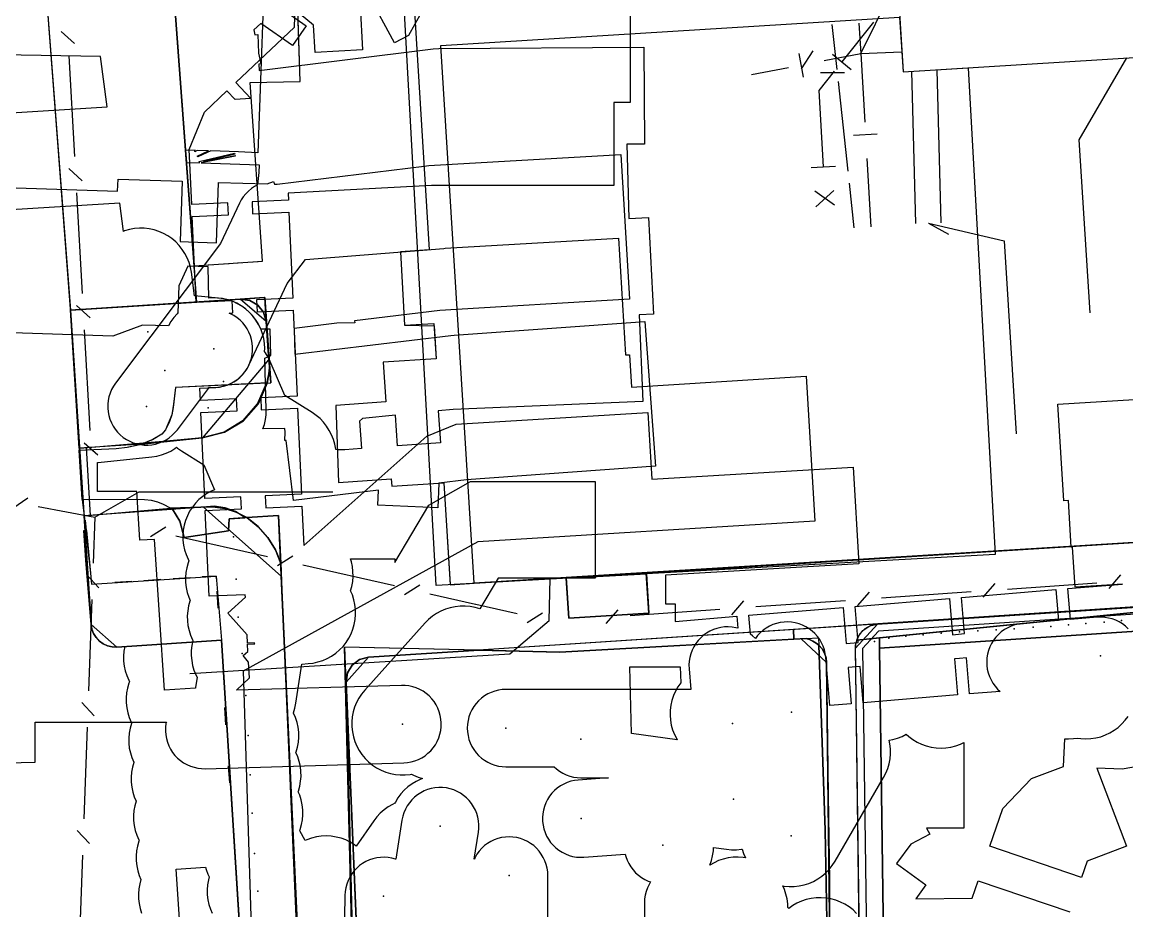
# Model space of a CAD drawing. Header units: metres. Extents: x -3903 to -3714, y 4981 to 6033.
# Drawn here: x -3807.08 to -3761.41, y 5380.34 to 5417.08 of the extents above; entities that cross this region are included whole.
import ezdxf

# ---------------------------------------------------------------- set-up
doc = ezdxf.new("R2010")
doc.units = ezdxf.units.M
for name, color, linetype in [('BENCH', 7, 'Continuous'), ('BOUNDARY', 7, 'Continuous'), ('BUILDING', 7, 'Continuous'), ('BUSH', 7, 'Continuous'), ('CURB', 7, 'Continuous'), ('ELECTR_CABLE', 7, 'Continuous'), ('ELECTR_CABLE_COMM', 7, 'Continuous'), ('GAS', 7, 'Continuous'), ('GRASS', 7, 'Continuous'), ('GROUND', 7, 'Continuous'), ('HEAT', 7, 'Continuous'), ('ROAD', 7, 'Continuous'), ('SEWER', 7, 'Continuous'), ('SIDEWALK_PATH', 7, 'Continuous'), ('TREE', 7, 'Continuous'), ('WATER_PIPELINE', 7, 'Continuous')]:
    doc.layers.add(name, color=color, linetype=linetype)

msp = doc.modelspace()

# ---------------------------------------------------------------- linework, layer by layer
at = {"layer": 'BENCH'}
msp.add_point((-3801.177, 5402.685), dxfattribs=at)
at = {"layer": 'BOUNDARY'}
msp.add_lwpolyline([(-3792.627, 5446.194), (-3790.244, 5407.663), (-3791.43, 5407.59), (-3791.273, 5404.55), (-3790.038, 5404.524), (-3789.966, 5403.163), (-3792.152, 5403.028), (-3792.048, 5401.379), (-3794.107, 5401.228), (-3793.995, 5398.045), (-3791.816, 5398.205), (-3791.794, 5397.902), (-3789.648, 5398.034), (-3789.388, 5393.83), (-3788.39, 5393.892), (-3752.754, 5396.093), (-3750.009, 5393.637), (-3749.943, 5392.639), (-3770.385, 5391.287), (-3771.635, 5391.205), (-3771.414, 5375.172)], dxfattribs=at)
at = {"layer": 'BUILDING'}
for points in [[(-3771.468, 5478.336), (-3770.362, 5458.366), (-3773.352, 5458.201), (-3772.819, 5449.91), (-3772.8, 5448.635), (-3772.665, 5447.428), (-3770.661, 5415.025), (-3767.971, 5415.191), (-3766.857, 5395.073), (-3789.958, 5393.793), (-3794.568, 5477.057)], [(-3788.397, 5393.886), (-3789.773, 5416.115), (-3770.801, 5417.289), (-3770.661, 5415.025), (-3753.986, 5416.055), (-3753.874, 5416.056), (-3752.639, 5396.1)]]:
    msp.add_lwpolyline(points, close=True, dxfattribs=at)
at = {"layer": 'BUSH'}
for p in [(-3801.875, 5404.271), (-3798.751, 5402.229), (-3799.382, 5401.141), (-3798.334, 5395.81), (-3798.227, 5394.052), (-3798.15, 5392.478), (-3765.287, 5392.065), (-3764.552, 5392.102), (-3763.818, 5392.163), (-3763.099, 5392.218), (-3762.351, 5392.273), (-3761.625, 5392.342), (-3771.255, 5391.613), (-3770.55, 5391.695), (-3769.831, 5391.75), (-3769.092, 5391.818), (-3768.326, 5391.873), (-3767.566, 5391.914), (-3766.807, 5391.962), (-3766.067, 5391.996), (-3771.836, 5391.476), (-3797.988, 5390.976), (-3797.835, 5389.251), (-3797.737, 5387.591), (-3797.645, 5385.973), (-3797.569, 5384.385), (-3797.478, 5382.715), (-3797.33, 5381.159)]:
    msp.add_point(p, dxfattribs=at)
at = {"layer": 'CURB'}
for points in [[(-3774.688, 5581.974), (-3784.219, 5579.53), (-3784.653, 5579.467), (-3811.885, 5576.47), (-3817.176, 5570.073), (-3806.445, 5422.976), (-3805.011, 5404.14), (-3804.222, 5392.188), (-3803.158, 5391.251), (-3798.829, 5391.536), (-3797.553, 5371.214)], [(-3800.684, 5416.588), (-3800.631, 5415.881)], [(-3800.594, 5415.382), (-3800.542, 5414.675)], [(-3800.505, 5414.176), (-3800.452, 5413.469)], [(-3800.415, 5412.971), (-3800.362, 5412.263)], [(-3800.325, 5411.765), (-3800.273, 5411.057)], [(-3800.236, 5410.559), (-3800.183, 5409.852)], [(-3800.146, 5409.353), (-3800.093, 5408.646)], [(-3800.056, 5408.147), (-3800.004, 5407.44)], [(-3798.703, 5407.09), (-3797.996, 5407.138)], [(-3797.497, 5407.172), (-3797.143, 5407.197)], [(-3799.91, 5407.007), (-3799.202, 5407.056)], [(-3804.693, 5399.469), (-3799.608, 5399.902), (-3796.872, 5403.12), (-3796.993, 5404.703), (-3798.064, 5405.624), (-3805.073, 5405.175)], [(-3799.174, 5405.554), (-3799.86, 5405.507), (-3799.932, 5405.503)], [(-3797.041, 5405.7), (-3797.419, 5405.674)], [(-3804.428, 5399.492), (-3804.259, 5396.693)], [(-3797.811, 5375.208), (-3796.508, 5375.247), (-3795.539, 5376.293), (-3796.364, 5394.183), (-3799.58, 5397.037), (-3804.518, 5396.674)], [(-3804.386, 5395.795), (-3804.451, 5396.499)], [(-3802.544, 5393.959), (-3803.249, 5393.914)], [(-3801.339, 5394.037), (-3802.045, 5393.991)], [(-3800.135, 5394.115), (-3800.84, 5394.069)], [(-3799.045, 5394.062), (-3799.053, 5394.185), (-3799.636, 5394.147)], [(-3798.967, 5392.858), (-3799.013, 5393.563)], [(-3750.009, 5393.637), (-3770.45, 5392.285), (-3771.701, 5392.203), (-3772.635, 5391.192), (-3772.414, 5375.158), (-3772.414, 5374.868), (-3772.661, 5358.634), (-3771.94, 5357.658), (-3759.842, 5354.147)], [(-3749.989, 5393.337), (-3770.43, 5391.986), (-3771.681, 5391.904), (-3772.335, 5391.196), (-3772.114, 5375.162), (-3772.114, 5374.864), (-3772.361, 5358.629), (-3771.856, 5357.946), (-3759.75, 5354.432)], [(-3773.646, 5375.439), (-3773.82, 5390.604), (-3774.875, 5391.591), (-3784.845, 5391.044), (-3788.189, 5391.123), (-3792.752, 5390.834), (-3793.688, 5389.793), (-3792.603, 5364.34), (-3791.789, 5363.4), (-3791.38, 5363.323)], [(-3798.652, 5388.041), (-3798.698, 5388.746)], [(-3798.495, 5385.632), (-3798.541, 5386.338)]]:
    msp.add_lwpolyline(points, dxfattribs=at)
at = {"layer": 'ELECTR_CABLE'}
for points in [[(-3790.056, 5418.415), (-3791.11, 5416.529), (-3791.685, 5416.222), (-3792.74, 5418.197)], [(-3793.108, 5417.748), (-3793, 5415.934), (-3794.966, 5415.817), (-3795.034, 5416.952), (-3795.589, 5417.408)], [(-3795.981, 5417.384), (-3795.332, 5416.929), (-3795.907, 5416.11), (-3797.203, 5417.02), (-3797.494, 5416.755), (-3797.455, 5416.557), (-3797.331, 5416.561), (-3797.304, 5415.797), (-3797.216, 5415.352), (-3797.288, 5415.337), (-3797.279, 5415.082), (-3790.09, 5415.968), (-3789.858, 5415.983), (-3781.37, 5416.038), (-3781.344, 5412.038), (-3782.077, 5412.034), (-3781.998, 5408.963), (-3781.181, 5409.004), (-3780.979, 5405.009), (-3781.568, 5404.98), (-3781.418, 5401.397), (-3789.262, 5401.069), (-3789.881, 5401.007), (-3789.785, 5399.692), (-3791.554, 5399.563), (-3791.646, 5400.833), (-3793.013, 5400.698), (-3793.132, 5400.586), (-3793.05, 5399.454), (-3793.733, 5399.405), (-3794.026, 5399.405), (-3794.113, 5399.411), (-3794.115, 5399.43), (-3794.152, 5399.633), (-3794.208, 5399.831), (-3794.284, 5400.023), (-3794.378, 5400.206), (-3794.489, 5400.38), (-3794.617, 5400.541), (-3794.761, 5400.689), (-3794.918, 5400.823), (-3795.087, 5400.94), (-3796.222, 5401.647), (-3796.818, 5403.05), (-3796.908, 5403.236), (-3797.015, 5403.411), (-3797.055, 5403.464), (-3797.05, 5403.592), (-3797.061, 5403.798), (-3797.092, 5404.001), (-3797.143, 5404.201), (-3797.214, 5404.395), (-3797.303, 5404.581), (-3797.41, 5404.757), (-3797.534, 5404.922), (-3797.673, 5405.074), (-3797.826, 5405.211), (-3797.992, 5405.333), (-3798.17, 5405.438), (-3798.356, 5405.525), (-3798.551, 5405.594), (-3798.751, 5405.643), (-3798.955, 5405.672), (-3799.953, 5405.765), (-3800.081, 5406.737), (-3800.118, 5406.939), (-3800.175, 5407.137), (-3800.251, 5407.329), (-3800.345, 5407.512), (-3800.457, 5407.686), (-3800.585, 5407.847), (-3800.728, 5407.995), (-3800.885, 5408.128), (-3801.055, 5408.246), (-3801.235, 5408.346), (-3801.424, 5408.428), (-3801.62, 5408.491), (-3801.822, 5408.534), (-3802.026, 5408.558), (-3802.232, 5408.561), (-3802.438, 5408.544), (-3802.641, 5408.507), (-3802.839, 5408.451), (-3802.891, 5408.43), (-3803.044, 5409.595), (-3817.884, 5408.682)], [(-3773.605, 5416.978), (-3773.404, 5415.126)], [(-3818.13, 5412.674), (-3803.567, 5413.571), (-3803.842, 5415.658), (-3818.576, 5415.911)], [(-3773.35, 5414.629), (-3772.949, 5410.923)], [(-3772.895, 5410.426), (-3772.694, 5408.574)], [(-3760.803, 5386.336), (-3761.609, 5386.203), (-3762.645, 5386.246), (-3761.425, 5383.019), (-3763.056, 5382.402), (-3763.286, 5381.726), (-3767.073, 5383.013), (-3766.54, 5384.582), (-3765.354, 5385.81), (-3764.022, 5386.313), (-3763.974, 5387.462), (-3763.819, 5387.455), (-3763.613, 5387.465), (-3763.459, 5387.488), (-3763.305, 5387.465), (-3763.099, 5387.455), (-3762.893, 5387.465), (-3762.689, 5387.495), (-3762.489, 5387.545), (-3762.295, 5387.615), (-3762.109, 5387.703), (-3761.932, 5387.809), (-3761.767, 5387.931), (-3761.614, 5388.07), (-3761.475, 5388.223), (-3761.355, 5388.384)], [(-3772.579, 5380.241), (-3772.728, 5380.383), (-3772.891, 5380.51), (-3773.065, 5380.62), (-3773.25, 5380.712), (-3773.442, 5380.786), (-3773.641, 5380.84), (-3773.844, 5380.875), (-3774.049, 5380.89), (-3774.255, 5380.884), (-3774.46, 5380.859), (-3774.661, 5380.813), (-3774.856, 5380.748), (-3775.045, 5380.664), (-3775.224, 5380.562), (-3775.387, 5380.447), (-3775.422, 5380.488), (-3775.423, 5380.488), (-3775.427, 5380.634), (-3775.454, 5380.838), (-3775.5, 5381.039), (-3775.566, 5381.234), (-3775.632, 5381.38), (-3775.57, 5381.369), (-3775.365, 5381.351), (-3775.159, 5381.354), (-3774.954, 5381.377), (-3774.752, 5381.42), (-3774.556, 5381.482), (-3774.367, 5381.564), (-3774.186, 5381.663), (-3774.016, 5381.78), (-3773.859, 5381.913), (-3773.715, 5382.06), (-3773.586, 5382.221), (-3773.474, 5382.394), (-3771.464, 5385.852), (-3771.369, 5386.035), (-3771.293, 5386.227), (-3771.236, 5386.425), (-3771.198, 5386.627), (-3771.181, 5386.833), (-3771.184, 5387.039), (-3771.207, 5387.244), (-3771.239, 5387.395), (-3771.082, 5387.425), (-3770.884, 5387.482), (-3770.693, 5387.558), (-3770.526, 5387.644), (-3770.424, 5387.551), (-3770.258, 5387.429), (-3770.082, 5387.323), (-3769.895, 5387.235), (-3769.701, 5387.165), (-3769.501, 5387.115), (-3769.298, 5387.085), (-3769.092, 5387.075), (-3768.886, 5387.085), (-3768.682, 5387.115), (-3768.482, 5387.165), (-3768.288, 5387.235), (-3768.144, 5387.303), (-3768.144, 5383.764), (-3769.69, 5383.764), (-3769.559, 5383.512), (-3770.346, 5383.104), (-3770.929, 5382.298), (-3769.715, 5381.418), (-3770.131, 5380.843), (-3767.8, 5380.873), (-3767.556, 5381.592), (-3763.768, 5380.306)], [(-3800.091, 5372.76), (-3800.706, 5382.073), (-3799.499, 5382.153), (-3799.473, 5382.06), (-3799.399, 5381.867), (-3799.342, 5381.752), (-3799.377, 5381.626), (-3799.413, 5381.423), (-3799.429, 5381.218), (-3799.425, 5381.012), (-3799.4, 5380.807), (-3799.356, 5380.606), (-3799.292, 5380.41), (-3799.221, 5380.25)]]:
    msp.add_lwpolyline(points, dxfattribs=at)
for points in [[(-3801.605, 5395.696), (-3802.216, 5395.66), (-3802.335, 5397.678), (-3803.959, 5397.678), (-3803.959, 5398.871), (-3803.94, 5398.872), (-3801.718, 5399.106), (-3801.514, 5399.138), (-3801.314, 5399.189), (-3801.121, 5399.26), (-3800.935, 5399.35), (-3800.759, 5399.457), (-3800.695, 5399.505), (-3800.661, 5399.476), (-3800.492, 5399.358), (-3799.568, 5398.783), (-3799.129, 5397.751), (-3799.264, 5397.693), (-3799.444, 5397.593), (-3799.613, 5397.475), (-3799.77, 5397.342), (-3799.913, 5397.194), (-3800.041, 5397.032), (-3800.153, 5396.859), (-3800.247, 5396.676), (-3800.323, 5396.484), (-3800.379, 5396.286), (-3800.416, 5396.083), (-3800.433, 5395.877), (-3800.429, 5395.671), (-3800.406, 5395.467), (-3800.362, 5395.265), (-3800.299, 5395.069), (-3800.217, 5394.88), (-3800.181, 5394.815), (-3800.216, 5394.726), (-3800.272, 5394.528), (-3800.309, 5394.325), (-3800.326, 5394.119), (-3800.322, 5393.913), (-3800.299, 5393.709), (-3800.255, 5393.507), (-3800.192, 5393.311), (-3800.131, 5393.171), (-3800.139, 5393.152), (-3800.195, 5392.954), (-3800.232, 5392.751), (-3800.249, 5392.545), (-3800.245, 5392.339), (-3800.222, 5392.135), (-3800.178, 5391.933), (-3800.115, 5391.737), (-3800.033, 5391.548), (-3800.016, 5391.518), (-3800.019, 5391.509), (-3800.062, 5391.307), (-3800.084, 5391.102), (-3800.086, 5390.896), (-3800.068, 5390.691), (-3800.03, 5390.489), (-3799.973, 5390.291), (-3799.896, 5390.099), (-3799.844, 5389.999), (-3799.91, 5389.573), (-3799.912, 5389.552), (-3801.194, 5389.467)], [(-3791.668, 5394.901), (-3791.668, 5394.747), (-3790.261, 5397.117), (-3788.541, 5398.096), (-3783.392, 5398.096), (-3783.392, 5394.096), (-3787.403, 5394.096), (-3788.159, 5392.822), (-3788.356, 5392.881), (-3788.558, 5392.92), (-3788.763, 5392.939), (-3788.969, 5392.938), (-3789.174, 5392.917), (-3789.376, 5392.876), (-3789.573, 5392.815), (-3789.763, 5392.736), (-3789.945, 5392.638), (-3790.115, 5392.522), (-3790.274, 5392.391), (-3790.419, 5392.245), (-3792.913, 5389.467), (-3793.043, 5389.307), (-3793.157, 5389.135), (-3793.253, 5388.953), (-3793.331, 5388.762), (-3793.39, 5388.565), (-3793.429, 5388.362), (-3793.449, 5388.157), (-3793.448, 5387.951), (-3793.427, 5387.746), (-3793.385, 5387.544), (-3793.325, 5387.347), (-3793.245, 5387.157), (-3793.147, 5386.976), (-3793.032, 5386.805), (-3792.9, 5386.646), (-3792.754, 5386.501), (-3792.594, 5386.371), (-3792.422, 5386.258), (-3792.24, 5386.161), (-3792.049, 5386.083), (-3791.852, 5386.024), (-3791.649, 5385.985), (-3791.444, 5385.966), (-3791.238, 5385.967), (-3791.033, 5385.988), (-3790.978, 5385.999), (-3790.892, 5385.951), (-3790.704, 5385.867), (-3790.53, 5385.81), (-3790.597, 5385.786), (-3790.784, 5385.698), (-3790.96, 5385.592), (-3791.126, 5385.469), (-3791.279, 5385.331), (-3791.417, 5385.178), (-3791.54, 5385.012), (-3791.646, 5384.836), (-3791.666, 5384.793), (-3791.77, 5384.745), (-3791.949, 5384.642), (-3792.116, 5384.522), (-3792.271, 5384.386), (-3792.412, 5384.236), (-3792.537, 5384.072), (-3793.263, 5383.022), (-3793.339, 5383.079), (-3793.515, 5383.186), (-3793.7, 5383.275), (-3793.894, 5383.346), (-3794.094, 5383.397), (-3794.297, 5383.429), (-3794.503, 5383.44), (-3794.709, 5383.431), (-3794.913, 5383.402), (-3795.113, 5383.353), (-3795.308, 5383.285), (-3795.372, 5383.255), (-3795.6, 5383.66), (-3795.58, 5383.711), (-3795.523, 5383.909), (-3795.487, 5384.112), (-3795.47, 5384.317), (-3795.473, 5384.523), (-3795.497, 5384.728), (-3795.541, 5384.929), (-3795.604, 5385.125), (-3795.667, 5385.272), (-3795.657, 5385.299), (-3795.6, 5385.497), (-3795.564, 5385.7), (-3795.547, 5385.905), (-3795.55, 5386.111), (-3795.574, 5386.316), (-3795.618, 5386.517), (-3795.681, 5386.713), (-3795.758, 5386.891), (-3795.748, 5386.917), (-3795.691, 5387.115), (-3795.655, 5387.318), (-3795.638, 5387.523), (-3795.641, 5387.729), (-3795.665, 5387.934), (-3795.709, 5388.135), (-3795.772, 5388.331), (-3795.854, 5388.52), (-3795.861, 5388.534), (-3795.801, 5388.726), (-3795.76, 5388.928), (-3795.508, 5390.548), (-3795.253, 5390.564), (-3795.048, 5390.588), (-3794.847, 5390.632), (-3794.651, 5390.695), (-3794.462, 5390.777), (-3794.282, 5390.877), (-3794.112, 5390.995), (-3793.955, 5391.128), (-3793.812, 5391.276), (-3793.684, 5391.438), (-3793.572, 5391.611), (-3793.478, 5391.794), (-3793.403, 5391.986), (-3793.346, 5392.184), (-3793.309, 5392.387), (-3793.293, 5392.592), (-3793.296, 5392.798), (-3793.32, 5393.003), (-3793.363, 5393.204), (-3793.426, 5393.401), (-3793.502, 5393.574), (-3793.45, 5393.756), (-3793.413, 5393.959), (-3793.396, 5394.164), (-3793.4, 5394.371), (-3793.424, 5394.575), (-3793.467, 5394.777), (-3793.507, 5394.901)], [(-3779.87, 5390.438), (-3779.853, 5389.769), (-3779.967, 5389.608), (-3780.068, 5389.428), (-3780.152, 5389.24), (-3780.216, 5389.044), (-3780.261, 5388.843), (-3780.286, 5388.638), (-3780.291, 5388.432), (-3780.276, 5388.227), (-3780.24, 5388.024), (-3780.185, 5387.825), (-3780.111, 5387.633), (-3780.018, 5387.449), (-3779.995, 5387.414), (-3781.882, 5387.676), (-3781.951, 5390.438)], [(-3778.499, 5382.826), (-3778.491, 5382.963), (-3777.955, 5382.889), (-3777.75, 5382.87), (-3777.544, 5382.872), (-3777.339, 5382.894), (-3777.316, 5382.899), (-3777.257, 5382.716), (-3777.18, 5382.536), (-3777.276, 5382.552), (-3777.482, 5382.566), (-3777.688, 5382.56), (-3777.892, 5382.534), (-3778.093, 5382.487), (-3778.288, 5382.421), (-3778.476, 5382.337), (-3778.654, 5382.234), (-3778.584, 5382.423), (-3778.532, 5382.622)]]:
    msp.add_lwpolyline(points, close=True, dxfattribs=at)
at = {"layer": 'ELECTR_CABLE_COMM'}
for points in [[(-3805.47, 5416.688), (-3804.911, 5416.189)], [(-3805.148, 5415.69), (-3804.913, 5411.523)], [(-3805.15, 5411.024), (-3804.591, 5410.524)], [(-3804.828, 5410.025), (-3804.593, 5405.858)], [(-3804.83, 5405.359), (-3804.271, 5404.86)], [(-3804.509, 5404.361), (-3804.273, 5400.194)], [(-3804.51, 5399.695), (-3803.951, 5399.196)], [(-3804.071, 5396.613), (-3802.233, 5397.658), (-3794.233, 5397.658)], [(-3807.455, 5396.993), (-3806.835, 5397.413)], [(-3806.408, 5397.062), (-3804.071, 5396.613)], [(-3804.071, 5396.613), (-3804.14, 5394.72)], [(-3801.766, 5395.815), (-3801.131, 5396.214)], [(-3800.717, 5395.848), (-3796.934, 5394.985)], [(-3796.52, 5394.618), (-3795.886, 5395.017)], [(-3795.472, 5394.651), (-3791.689, 5393.788)], [(-3804.422, 5394.245), (-3803.912, 5393.696)], [(-3785.287, 5392.327), (-3785.245, 5394.076)], [(-3767.343, 5393.311), (-3766.851, 5393.877)], [(-3766.349, 5393.646), (-3762.648, 5393.904)], [(-3762.146, 5393.674), (-3761.654, 5394.239)], [(-3791.275, 5393.422), (-3790.64, 5393.82)], [(-3790.227, 5393.454), (-3788.335, 5393.023)], [(-3772.54, 5392.949), (-3772.048, 5393.515)], [(-3771.546, 5393.284), (-3767.845, 5393.542)], [(-3804.194, 5393.221), (-3804.332, 5389.434)], [(-3788.321, 5393.019), (-3786.615, 5392.63)], [(-3777.737, 5392.587), (-3777.245, 5393.153)], [(-3776.743, 5392.922), (-3773.042, 5393.18)], [(-3786.201, 5392.264), (-3785.566, 5392.663)], [(-3782.934, 5392.225), (-3782.442, 5392.791)], [(-3781.94, 5392.56), (-3778.239, 5392.818)], [(-3785.287, 5392.327), (-3786.917, 5390.958), (-3800.143, 5390.14)], [(-3804.614, 5388.959), (-3804.104, 5388.41)], [(-3804.386, 5387.935), (-3804.523, 5384.149)], [(-3804.806, 5383.674), (-3804.295, 5383.125)], [(-3804.578, 5382.65), (-3804.715, 5378.863)]]:
    msp.add_lwpolyline(points, dxfattribs=at)
at = {"layer": 'GAS'}
for points in [[(-3816.487, 5386.263), (-3806.532, 5386.487), (-3806.532, 5388.148), (-3801.116, 5388.148), (-3801.13, 5388.088), (-3801.148, 5387.932), (-3801.151, 5387.775), (-3801.139, 5387.618), (-3801.111, 5387.463), (-3801.069, 5387.312), (-3801.011, 5387.166), (-3800.94, 5387.026), (-3800.855, 5386.894), (-3800.758, 5386.771), (-3800.649, 5386.658), (-3800.53, 5386.556), (-3800.401, 5386.466), (-3800.264, 5386.389), (-3800.12, 5386.326), (-3799.971, 5386.278), (-3799.818, 5386.244), (-3799.662, 5386.226), (-3799.505, 5386.222), (-3791.304, 5386.464), (-3791.147, 5386.477), (-3790.992, 5386.504), (-3790.841, 5386.547), (-3790.695, 5386.604), (-3790.555, 5386.676), (-3790.423, 5386.76), (-3790.3, 5386.857), (-3790.187, 5386.966), (-3790.085, 5387.086), (-3789.995, 5387.214), (-3789.918, 5387.351), (-3789.855, 5387.495), (-3789.807, 5387.645), (-3789.773, 5387.798), (-3789.755, 5387.954), (-3789.751, 5388.111), (-3789.764, 5388.267), (-3789.791, 5388.422), (-3789.834, 5388.573), (-3789.891, 5388.719), (-3789.963, 5388.859), (-3790.047, 5388.992), (-3790.144, 5389.115), (-3790.253, 5389.228), (-3790.373, 5389.33), (-3790.501, 5389.42), (-3790.638, 5389.496), (-3790.782, 5389.559), (-3790.932, 5389.608), (-3791.085, 5389.642), (-3791.241, 5389.66), (-3791.398, 5389.663), (-3798.221, 5389.462), (-3797.679, 5389.977), (-3797.719, 5390.623), (-3797.946, 5390.904), (-3797.745, 5391.066), (-3797.764, 5391.369), (-3797.452, 5391.388), (-3797.487, 5391.426), (-3797.762, 5391.414), (-3797.777, 5391.754), (-3798.578, 5392.656), (-3797.846, 5393.306), (-3797.851, 5393.412), (-3799.349, 5393.346), (-3799.507, 5396.895), (-3798.008, 5396.961), (-3798.03, 5397.461), (-3799.529, 5397.394), (-3799.686, 5400.944), (-3798.188, 5401.01), (-3798.21, 5401.51), (-3799.708, 5401.443), (-3799.731, 5401.953), (-3799.079, 5401.982), (-3798.922, 5401.997), (-3798.768, 5402.027), (-3798.618, 5402.072), (-3798.472, 5402.131), (-3798.334, 5402.205), (-3798.203, 5402.291), (-3798.081, 5402.39), (-3797.969, 5402.501), (-3797.869, 5402.622), (-3797.781, 5402.752), (-3797.707, 5402.89), (-3797.646, 5403.035), (-3797.6, 5403.185), (-3797.568, 5403.339), (-3797.552, 5403.495), (-3797.551, 5403.652), (-3797.566, 5403.808), (-3797.596, 5403.962), (-3797.641, 5404.113), (-3797.7, 5404.258), (-3797.774, 5404.397), (-3797.86, 5404.528), (-3797.959, 5404.65), (-3798.07, 5404.761), (-3798.191, 5404.862), (-3798.321, 5404.949), (-3798.459, 5405.024), (-3798.525, 5405.052), (-3798.367, 5405.059), (-3798.389, 5405.558), (-3799.888, 5405.492), (-3800.045, 5409.041), (-3798.547, 5409.108), (-3798.569, 5409.607), (-3800.068, 5409.541), (-3800.168, 5411.812), (-3799.542, 5413.356), (-3798.611, 5414.233), (-3798.275, 5413.878), (-3798.276, 5413.897), (-3797.639, 5413.931), (-3798.247, 5414.576), (-3795.815, 5416.867), (-3795.739, 5419.469)], [(-3781.937, 5417.762), (-3781.937, 5413.762), (-3782.611, 5413.762), (-3782.611, 5410.323), (-3790.161, 5410.323), (-3796.084, 5410.008), (-3796.071, 5409.718), (-3797.57, 5409.651), (-3797.548, 5409.152), (-3796.049, 5409.218), (-3795.892, 5405.669), (-3797.39, 5405.603), (-3797.368, 5405.103), (-3795.87, 5405.17), (-3795.712, 5401.62), (-3797.211, 5401.554), (-3797.189, 5401.054), (-3795.69, 5401.121), (-3795.533, 5397.572), (-3797.031, 5397.505), (-3797.009, 5397.006), (-3795.511, 5397.072), (-3795.438, 5395.443), (-3790.343, 5399.967), (-3789.136, 5400.467), (-3781.207, 5400.945), (-3781.041, 5398.19), (-3772.728, 5398.679), (-3772.493, 5394.686), (-3780.484, 5394.216), (-3780.484, 5393.036), (-3780.075, 5393.036), (-3780.075, 5392.311), (-3777.534, 5392.523), (-3777.493, 5392.027), (-3777.575, 5392.049), (-3777.73, 5392.074), (-3777.887, 5392.084), (-3778.044, 5392.079), (-3778.2, 5392.058), (-3778.353, 5392.022), (-3778.501, 5391.972), (-3778.644, 5391.907), (-3778.78, 5391.828), (-3778.907, 5391.736), (-3779.025, 5391.633), (-3779.133, 5391.518), (-3779.228, 5391.393), (-3779.311, 5391.26), (-3779.38, 5391.119), (-3779.435, 5390.972), (-3779.475, 5390.82), (-3779.501, 5390.665), (-3779.511, 5390.508), (-3779.505, 5390.351), (-3779.434, 5389.499), (-3787.076, 5389.499), (-3787.233, 5389.491), (-3787.388, 5389.468), (-3787.54, 5389.43), (-3787.688, 5389.377), (-3787.83, 5389.31), (-3787.965, 5389.229), (-3788.091, 5389.136), (-3788.207, 5389.03), (-3788.313, 5388.914), (-3788.406, 5388.788), (-3788.487, 5388.653), (-3788.554, 5388.511), (-3788.607, 5388.363), (-3788.645, 5388.211), (-3788.668, 5388.056), (-3788.676, 5387.899), (-3788.668, 5387.742), (-3788.645, 5387.587), (-3788.607, 5387.434), (-3788.554, 5387.286), (-3788.487, 5387.145), (-3788.406, 5387.01), (-3788.313, 5386.884), (-3788.207, 5386.767), (-3788.091, 5386.662), (-3787.965, 5386.568), (-3787.83, 5386.488), (-3787.688, 5386.421), (-3787.54, 5386.368), (-3787.388, 5386.33), (-3787.233, 5386.306), (-3787.076, 5386.299), (-3785.09, 5386.299), (-3784.992, 5386.21), (-3784.866, 5386.116), (-3784.731, 5386.036), (-3784.589, 5385.969), (-3784.441, 5385.916), (-3784.289, 5385.878), (-3784.134, 5385.854), (-3783.977, 5385.847), (-3782.838, 5385.847), (-3784.087, 5385.754), (-3784.243, 5385.735), (-3784.396, 5385.701), (-3784.545, 5385.651), (-3784.688, 5385.588), (-3784.825, 5385.51), (-3784.953, 5385.42), (-3785.072, 5385.317), (-3785.18, 5385.204), (-3785.277, 5385.08), (-3785.361, 5384.947), (-3785.432, 5384.807), (-3785.488, 5384.66), (-3785.53, 5384.509), (-3785.557, 5384.354), (-3785.568, 5384.198), (-3785.564, 5384.041), (-3785.545, 5383.885), (-3785.511, 5383.732), (-3785.461, 5383.583), (-3785.398, 5383.439), (-3785.32, 5383.303), (-3785.23, 5383.174), (-3785.127, 5383.055), (-3785.014, 5382.947), (-3784.89, 5382.85), (-3784.757, 5382.766), (-3784.617, 5382.696), (-3784.47, 5382.639), (-3784.319, 5382.598), (-3784.164, 5382.571), (-3784.008, 5382.559), (-3783.851, 5382.563), (-3782.142, 5382.689), (-3782.118, 5382.591), (-3782.065, 5382.443), (-3781.998, 5382.302), (-3781.917, 5382.167), (-3781.824, 5382.041), (-3781.718, 5381.924), (-3781.602, 5381.819), (-3781.476, 5381.725), (-3781.341, 5381.645), (-3781.199, 5381.578), (-3781.101, 5381.542), (-3781.162, 5381.44), (-3781.229, 5381.298), (-3781.282, 5381.15), (-3781.32, 5380.998), (-3781.343, 5380.843), (-3781.351, 5380.686), (-3781.351, 5378.686)], [(-3771.881, 5417.07), (-3773.193, 5415.439)], [(-3773.582, 5415.752), (-3772.803, 5415.126)], [(-3773.506, 5415.049), (-3774.144, 5414.255), (-3773.957, 5411.092)], [(-3773.078, 5414.984), (-3774.079, 5414.983)], [(-3774.456, 5411.063), (-3773.458, 5411.122)], [(-3773.488, 5409.519), (-3774.306, 5410.093)], [(-3773.525, 5410.117), (-3774.265, 5409.445)], [(-3761.354, 5391.999), (-3761.469, 5392.106), (-3761.593, 5392.202), (-3761.727, 5392.285), (-3761.868, 5392.354), (-3762.015, 5392.409), (-3762.167, 5392.449), (-3762.321, 5392.475), (-3762.478, 5392.485), (-3762.635, 5392.479), (-3763.743, 5392.387), (-3763.85, 5393.664), (-3761.592, 5393.852), (-3763.549, 5393.731), (-3763.651, 5395.375), (-3763.705, 5395.372), (-3763.825, 5397.306), (-3764.011, 5397.294), (-3764.259, 5401.286), (-3756.366, 5401.775)], [(-3785.345, 5378.686), (-3785.345, 5381.804), (-3785.352, 5381.961), (-3785.376, 5382.116), (-3785.414, 5382.268), (-3785.467, 5382.416), (-3785.534, 5382.558), (-3785.614, 5382.693), (-3785.708, 5382.819), (-3785.813, 5382.935), (-3785.93, 5383.041), (-3786.056, 5383.134), (-3786.191, 5383.215), (-3786.332, 5383.282), (-3786.48, 5383.335), (-3786.633, 5383.373), (-3786.788, 5383.396), (-3786.945, 5383.404), (-3787.102, 5383.396), (-3787.257, 5383.373), (-3787.409, 5383.335), (-3787.557, 5383.282), (-3787.699, 5383.215), (-3787.834, 5383.134), (-3787.96, 5383.041), (-3788.076, 5382.935), (-3788.182, 5382.819), (-3788.275, 5382.693), (-3788.356, 5382.558), (-3788.392, 5382.481), (-3788.214, 5383.592), (-3788.197, 5383.748), (-3788.195, 5383.905), (-3788.208, 5384.062), (-3788.237, 5384.216), (-3788.281, 5384.367), (-3788.339, 5384.513), (-3788.412, 5384.652), (-3788.497, 5384.784), (-3788.596, 5384.906), (-3788.705, 5385.018), (-3788.825, 5385.12), (-3788.955, 5385.208), (-3789.093, 5385.284), (-3789.237, 5385.346), (-3789.387, 5385.393), (-3789.54, 5385.426), (-3789.696, 5385.443), (-3789.853, 5385.445), (-3790.01, 5385.431), (-3790.164, 5385.402), (-3790.315, 5385.359), (-3790.461, 5385.3), (-3790.6, 5385.228), (-3790.732, 5385.142), (-3790.854, 5385.044), (-3790.966, 5384.934), (-3791.068, 5384.814), (-3791.156, 5384.685), (-3791.232, 5384.547), (-3791.294, 5384.403), (-3791.341, 5384.253), (-3791.374, 5384.099), (-3791.633, 5382.48), (-3791.645, 5382.484), (-3791.797, 5382.525), (-3791.952, 5382.55), (-3792.108, 5382.561), (-3792.265, 5382.555), (-3792.421, 5382.535), (-3792.574, 5382.499), (-3792.723, 5382.449), (-3792.866, 5382.384), (-3793.002, 5382.306), (-3793.129, 5382.214), (-3793.247, 5382.111), (-3793.355, 5381.996), (-3793.45, 5381.872), (-3793.533, 5381.738), (-3793.603, 5381.597), (-3793.658, 5381.45), (-3793.699, 5381.299), (-3793.724, 5381.144), (-3793.735, 5380.987), (-3793.794, 5377.416)]]:
    msp.add_lwpolyline(points, dxfattribs=at)
msp.add_lwpolyline([(-3777.036, 5392.565), (-3773.139, 5392.89), (-3773.014, 5391.395), (-3772.516, 5391.436), (-3772.64, 5392.931), (-3768.743, 5393.256), (-3768.619, 5391.761), (-3768.12, 5391.803), (-3768.245, 5393.298), (-3764.348, 5393.622), (-3764.241, 5392.345), (-3765.736, 5392.22), (-3765.892, 5392.199), (-3766.045, 5392.163), (-3766.193, 5392.113), (-3766.336, 5392.048), (-3766.472, 5391.969), (-3766.6, 5391.877), (-3766.718, 5391.773), (-3766.825, 5391.659), (-3766.92, 5391.534), (-3767.003, 5391.4), (-3767.072, 5391.26), (-3767.127, 5391.112), (-3767.167, 5390.961), (-3767.193, 5390.806), (-3767.203, 5390.649), (-3767.197, 5390.492), (-3767.177, 5390.337), (-3767.141, 5390.184), (-3767.09, 5390.035), (-3767.025, 5389.892), (-3766.946, 5389.756), (-3766.855, 5389.629), (-3766.751, 5389.511), (-3766.649, 5389.416), (-3767.913, 5389.311), (-3768.037, 5390.806), (-3768.327, 5390.782), (-3768.536, 5390.765), (-3768.411, 5389.27), (-3772.308, 5388.945), (-3772.433, 5390.44), (-3772.931, 5390.398), (-3772.806, 5388.903), (-3773.689, 5388.829), (-3773.855, 5390.822), (-3773.876, 5390.978), (-3773.911, 5391.131), (-3773.962, 5391.279), (-3774.027, 5391.422), (-3774.106, 5391.558), (-3774.197, 5391.686), (-3774.301, 5391.804), (-3774.416, 5391.911), (-3774.541, 5392.006), (-3774.674, 5392.089), (-3774.815, 5392.158), (-3774.962, 5392.213), (-3775.114, 5392.254), (-3775.269, 5392.279), (-3775.425, 5392.289), (-3775.582, 5392.284), (-3775.738, 5392.263), (-3775.891, 5392.227), (-3776.039, 5392.177), (-3776.182, 5392.112), (-3776.318, 5392.033), (-3776.446, 5391.941), (-3776.564, 5391.838), (-3776.671, 5391.723), (-3776.764, 5391.6), (-3776.878, 5391.706), (-3776.97, 5391.777)], close=True, dxfattribs=at)
at = {"layer": 'GRASS'}
for points in [[(-3800.733, 5401.983), (-3800.816, 5401.288), (-3800.89, 5400.841), (-3800.987, 5400.576), (-3801.154, 5400.223), (-3801.304, 5400.048), (-3801.673, 5399.831), (-3802.138, 5399.639), (-3804.713, 5399.467), (-3805.073, 5405.175), (-3798.064, 5405.624), (-3797.67, 5405.575), (-3797.338, 5405.385), (-3797.1, 5405.085), (-3796.993, 5404.703), (-3796.914, 5403.674), (-3796.862, 5403.296), (-3796.851, 5402.916), (-3796.881, 5402.537), (-3796.953, 5402.162)], [(-3800.733, 5401.983), (-3800.832, 5401.146), (-3800.89, 5400.841), (-3801.154, 5400.223), (-3801.304, 5400.048), (-3801.69, 5399.82), (-3802.138, 5399.639), (-3799.629, 5399.9), (-3798.711, 5400.124), (-3797.922, 5400.604), (-3797.311, 5401.298), (-3796.931, 5402.163)], [(-3800.867, 5396.943), (-3800.559, 5396.453), (-3800.381, 5395.781), (-3798.553, 5396.048), (-3798.525, 5396.552), (-3797.858, 5396.596), (-3798.251, 5396.845), (-3798.684, 5397.004), (-3799.14, 5397.068), (-3799.605, 5397.035)], [(-3804.522, 5396.072), (-3804.412, 5396.072), (-3804.251, 5394.303), (-3804.21, 5393.852), (-3799.053, 5394.185), (-3798.829, 5391.536), (-3803.158, 5391.251), (-3803.356, 5391.258), (-3803.547, 5391.302), (-3803.725, 5391.383), (-3803.885, 5391.498), (-3804.02, 5391.643), (-3804.123, 5391.81), (-3804.191, 5391.993), (-3804.222, 5392.188), (-3804.447, 5394.839)], [(-3749.943, 5392.639), (-3750.009, 5393.637), (-3754.647, 5393.33), (-3771.641, 5391.629), (-3771.635, 5391.205), (-3770.385, 5391.287)], [(-3754.647, 5393.33), (-3770.423, 5392.287), (-3771.701, 5392.203), (-3771.988, 5392.14), (-3772.241, 5392.001), (-3772.443, 5391.795), (-3772.581, 5391.535)], [(-3773.802, 5389.012), (-3773.808, 5389.528), (-3773.82, 5390.604), (-3773.843, 5390.806), (-3773.905, 5390.996), (-3774.004, 5391.171), (-3774.137, 5391.323), (-3773.887, 5383.676), (-3773.717, 5374.752), (-3773.705, 5381.605)]]:
    msp.add_lwpolyline(points, close=True, dxfattribs=at)
for points in [[(-3795.578, 5376.309), (-3796.379, 5394.707), (-3796.599, 5395.27), (-3796.914, 5395.781), (-3797.313, 5396.228), (-3797.789, 5396.601), (-3798.525, 5396.552), (-3798.553, 5396.048), (-3800.381, 5395.781), (-3800.559, 5396.453), (-3800.867, 5396.943), (-3804.518, 5396.674), (-3804.251, 5394.303), (-3804.209, 5393.851), (-3799.053, 5394.185), (-3798.829, 5391.536), (-3797.809, 5375.126)], [(-3773.717, 5374.752), (-3773.887, 5383.676), (-3774.137, 5391.323), (-3774.257, 5391.416), (-3774.387, 5391.494), (-3774.525, 5391.556), (-3774.67, 5391.603), (-3784.845, 5391.044), (-3788.189, 5391.123), (-3792.752, 5390.834), (-3793.13, 5390.733), (-3793.432, 5390.505), (-3793.627, 5390.181), (-3793.688, 5389.793), (-3792.602, 5364.317)], [(-3771.414, 5375.172), (-3771.635, 5391.205), (-3771.641, 5391.629), (-3772.581, 5391.53), (-3772.605, 5391.448), (-3772.623, 5391.363), (-3772.633, 5391.278), (-3772.635, 5391.192), (-3772.414, 5375.158)]]:
    msp.add_lwpolyline(points, dxfattribs=at)
at = {"layer": 'GROUND'}
for points in [[(-3797.069, 5405.698), (-3798.064, 5405.624), (-3797.67, 5405.575), (-3797.338, 5405.385), (-3797.1, 5405.085), (-3796.993, 5404.703), (-3797.041, 5405.7), (-3797.041, 5405.7), (-3796.799, 5402.169), (-3796.854, 5402.887), (-3796.888, 5402.535), (-3796.97, 5402.161), (-3797.343, 5401.303), (-3797.943, 5400.611), (-3798.722, 5400.13), (-3799.629, 5399.9), (-3802.002, 5399.675), (-3802.164, 5399.638), (-3804.699, 5399.468), (-3805.073, 5405.174), (-3805.073, 5405.175), (-3799.86, 5405.507)], [(-3784.476, 5392.437), (-3784.581, 5394.091), (-3781.273, 5394.274), (-3781.17, 5392.646)]]:
    msp.add_lwpolyline(points, close=True, dxfattribs=at)
for points in [[(-3797.799, 5375.127), (-3798.829, 5391.536), (-3803.158, 5391.251), (-3803.356, 5391.258), (-3803.547, 5391.302), (-3803.725, 5391.383), (-3803.885, 5391.498), (-3804.02, 5391.643), (-3804.123, 5391.81), (-3804.191, 5391.993), (-3804.222, 5392.188), (-3804.516, 5396.674), (-3800.947, 5396.983), (-3799.689, 5397.029), (-3799.192, 5397.041), (-3798.703, 5396.972), (-3798.232, 5396.825), (-3797.789, 5396.601), (-3797.321, 5396.221), (-3796.926, 5395.772), (-3796.609, 5395.264), (-3796.389, 5394.73), (-3796.337, 5393.598), (-3795.262, 5370.298)], [(-3772.414, 5375.158), (-3772.628, 5391.33), (-3772.525, 5391.663), (-3772.321, 5391.933), (-3772.039, 5392.12), (-3771.725, 5392.197), (-3750.008, 5393.614), (-3749.943, 5392.639), (-3770.385, 5391.287), (-3771.635, 5391.205), (-3771.414, 5375.172)], [(-3792.602, 5364.317), (-3793.688, 5389.793), (-3793.05, 5363.566), (-3793.744, 5391.249), (-3793.699, 5389.793), (-3793.632, 5390.18), (-3793.433, 5390.503), (-3793.13, 5390.732), (-3792.752, 5390.834), (-3788.215, 5391.122), (-3788.189, 5391.123), (-3788.214, 5391.122), (-3784.845, 5391.044), (-3775.177, 5391.575), (-3774.67, 5391.603), (-3774.525, 5391.557), (-3774.387, 5391.494), (-3774.257, 5391.416), (-3774.137, 5391.323), (-3774.004, 5391.171), (-3773.905, 5390.996), (-3773.843, 5390.806), (-3773.82, 5390.604), (-3773.757, 5385.11), (-3773.705, 5381.605), (-3773.723, 5374.979)]]:
    msp.add_lwpolyline(points, dxfattribs=at)
at = {"layer": 'HEAT'}
for points in [[(-3770.127, 5408.755), (-3770.293, 5415.048)], [(-3769.087, 5408.783), (-3769.254, 5415.112)], [(-3769.607, 5408.769), (-3766.486, 5408.038), (-3765.989, 5400.061)], [(-3769.607, 5408.769), (-3768.787, 5408.32)]]:
    msp.add_lwpolyline(points, dxfattribs=at)
at = {"layer": 'ROAD'}
msp.add_lwpolyline([(-3806.356, 5421.851), (-3805.073, 5405.174), (-3804.223, 5392.189), (-3804.223, 5392.188), (-3804.191, 5391.994), (-3804.191, 5391.993), (-3804.123, 5391.811), (-3804.122, 5391.809), (-3804.021, 5391.644), (-3804.019, 5391.643), (-3803.886, 5391.499), (-3803.885, 5391.498), (-3803.726, 5391.384), (-3803.724, 5391.383), (-3803.548, 5391.303), (-3803.546, 5391.302), (-3803.357, 5391.258), (-3803.355, 5391.258), (-3803.159, 5391.251), (-3803.158, 5391.251), (-3802.833, 5391.272), (-3802.868, 5391.081), (-3802.885, 5390.876), (-3802.882, 5390.67), (-3802.86, 5390.465), (-3802.817, 5390.263), (-3802.754, 5390.067), (-3802.673, 5389.878), (-3802.639, 5389.817), (-3802.665, 5389.753), (-3802.722, 5389.555), (-3802.759, 5389.352), (-3802.777, 5389.147), (-3802.774, 5388.941), (-3802.751, 5388.736), (-3802.708, 5388.535), (-3802.646, 5388.338), (-3802.564, 5388.149), (-3802.549, 5388.122), (-3802.561, 5388.093), (-3802.618, 5387.895), (-3802.655, 5387.693), (-3802.673, 5387.487), (-3802.67, 5387.281), (-3802.647, 5387.076), (-3802.604, 5386.875), (-3802.541, 5386.679), (-3802.46, 5386.489), (-3802.456, 5386.483), (-3802.459, 5386.476), (-3802.516, 5386.278), (-3802.554, 5386.075), (-3802.571, 5385.87), (-3802.568, 5385.664), (-3802.545, 5385.459), (-3802.502, 5385.258), (-3802.44, 5385.061), (-3802.362, 5384.88), (-3802.417, 5384.691), (-3802.454, 5384.489), (-3802.472, 5384.283), (-3802.469, 5384.077), (-3802.446, 5383.873), (-3802.403, 5383.671), (-3802.34, 5383.475), (-3802.259, 5383.285), (-3802.242, 5383.254), (-3802.255, 5383.22), (-3802.312, 5383.022), (-3802.35, 5382.82), (-3802.367, 5382.614), (-3802.364, 5382.408), (-3802.341, 5382.203), (-3802.298, 5382.002), (-3802.236, 5381.805), (-3802.164, 5381.638), (-3802.214, 5381.463), (-3802.252, 5381.26), (-3802.269, 5381.055), (-3802.266, 5380.849), (-3802.243, 5380.644), (-3802.2, 5380.443), (-3802.138, 5380.246)], dxfattribs=at)
at = {"layer": 'SEWER'}
for points in [[(-3772.404, 5415.776), (-3771.18, 5418.276), (-3771.761, 5425.809)], [(-3796.988, 5421.116), (-3797.33, 5411.681), (-3798.13, 5411.71), (-3799.281, 5411.752), (-3799.819, 5411.507), (-3799.829, 5411.525), (-3799.836, 5411.544), (-3799.373, 5411.755), (-3799.847, 5411.772), (-3799.932, 5411.713), (-3799.942, 5411.724), (-3799.952, 5411.741), (-3799.904, 5411.774), (-3800.329, 5411.79), (-3800.289, 5411.277), (-3799.742, 5411.257), (-3799.742, 5411.262), (-3799.741, 5411.262), (-3799.743, 5411.272), (-3799.744, 5411.275), (-3799.745, 5411.279), (-3799.752, 5411.313), (-3798.293, 5411.662), (-3798.283, 5411.62), (-3799.583, 5411.309), (-3798.271, 5411.562), (-3798.265, 5411.532), (-3799.678, 5411.26), (-3797.281, 5411.173), (-3797.292, 5410.863), (-3797.329, 5410.492), (-3797.335, 5410.456), (-3797.366, 5410.34), (-3797.472, 5410.283), (-3797.602, 5410.196), (-3797.723, 5410.096), (-3797.834, 5409.984), (-3797.933, 5409.863), (-3798.02, 5409.732), (-3798.094, 5409.593), (-3798.874, 5407.932), (-3803.217, 5402.156), (-3803.305, 5402.026), (-3803.38, 5401.888), (-3803.441, 5401.744), (-3803.487, 5401.594), (-3803.519, 5401.44), (-3803.535, 5401.284), (-3803.536, 5401.127), (-3803.522, 5400.97), (-3803.492, 5400.816), (-3803.448, 5400.666), (-3803.389, 5400.52), (-3803.315, 5400.381), (-3803.229, 5400.25), (-3803.13, 5400.128), (-3803.02, 5400.016), (-3802.899, 5399.916), (-3802.769, 5399.828), (-3802.631, 5399.753), (-3802.487, 5399.692), (-3802.337, 5399.645), (-3802.183, 5399.614), (-3802.027, 5399.597), (-3801.87, 5399.596), (-3801.713, 5399.611), (-3801.559, 5399.64), (-3801.409, 5399.685), (-3801.263, 5399.744), (-3801.124, 5399.817), (-3800.993, 5399.903), (-3800.871, 5400.002), (-3800.759, 5400.113), (-3800.659, 5400.233), (-3799.336, 5401.993), (-3799.224, 5401.982), (-3799.067, 5401.983), (-3798.911, 5401.999), (-3798.757, 5402.03), (-3798.607, 5402.076), (-3798.462, 5402.136), (-3798.323, 5402.211), (-3798.193, 5402.298), (-3798.072, 5402.398), (-3797.961, 5402.51), (-3797.862, 5402.631), (-3797.775, 5402.762), (-3797.702, 5402.901), (-3796.118, 5406.273), (-3795.367, 5407.272), (-3789.646, 5407.727), (-3789.584, 5407.731), (-3782.424, 5408.152), (-3782.14, 5403.32), (-3781.963, 5403.331), (-3781.884, 5401.997), (-3774.672, 5402.443), (-3774.301, 5396.454), (-3788.24, 5395.592), (-3797.933, 5390.246), (-3797.608, 5379.679)], [(-3772.494, 5417.038), (-3772.404, 5415.776)], [(-3774.972, 5415.779), (-3774.787, 5414.806)], [(-3774.853, 5415.153), (-3774.383, 5415.892)], [(-3773.928, 5415.486), (-3772.404, 5415.776)], [(-3772.404, 5415.776), (-3770.712, 5415.85)], [(-3772.404, 5415.776), (-3772.241, 5412.946)], [(-3761.425, 5415.595), (-3763.391, 5412.216), (-3762.945, 5405.057)], [(-3776.924, 5414.914), (-3775.401, 5415.205)], [(-3771.727, 5412.446), (-3772.716, 5412.389)], [(-3772.154, 5411.448), (-3771.991, 5408.618)]]:
    msp.add_lwpolyline(points, dxfattribs=at)
at = {"layer": 'SIDEWALK_PATH'}
for points in [[(-3795.733, 5419.318), (-3795.767, 5420.723), (-3795.78, 5421.797), (-3795.875, 5429.017), (-3796.012, 5432.145), (-3797.09, 5452.29), (-3798.255, 5469.024), (-3795.879, 5420.693), (-3795.922, 5419.782), (-3796.06, 5419.536), (-3796.258, 5419.341), (-3796.502, 5419.209), (-3796.778, 5419.148), (-3800.851, 5418.838), (-3800.492, 5414.005), (-3799.971, 5407.003), (-3797.143, 5407.197), (-3797.648, 5414.577), (-3795.581, 5414.628)], [(-3806.36, 5421.857), (-3805.073, 5405.175), (-3799.86, 5405.507), (-3800.492, 5414.005), (-3800.851, 5418.84), (-3801.234, 5418.9), (-3801.555, 5419.092), (-3801.782, 5419.388), (-3801.885, 5419.761), (-3801.994, 5421.186), (-3802.102, 5421.568), (-3802.34, 5421.869), (-3802.673, 5422.059), (-3803.067, 5422.107)], [(-3798.064, 5405.624), (-3797.041, 5405.7), (-3796.993, 5404.703), (-3797.1, 5405.085), (-3797.338, 5405.385), (-3797.67, 5405.575)], [(-3796.97, 5402.161), (-3796.799, 5402.169), (-3796.914, 5403.674), (-3796.86, 5403.295), (-3796.851, 5402.914), (-3796.888, 5402.535)], [(-3804.713, 5399.467), (-3804.722, 5399.383), (-3803.193, 5399.45), (-3802.73, 5399.506), (-3802.138, 5399.639)], [(-3804.599, 5397.349), (-3804.518, 5396.674), (-3800.947, 5396.983), (-3801.24, 5397.141), (-3801.465, 5397.235), (-3801.732, 5397.311), (-3802.012, 5397.338)], [(-3797.789, 5396.601), (-3796.479, 5396.687), (-3796.379, 5394.707), (-3796.609, 5395.264), (-3796.926, 5395.772), (-3797.321, 5396.221)], [(-3775.177, 5391.575), (-3775.192, 5391.975), (-3788.214, 5391.122), (-3784.845, 5391.044)], [(-3774.67, 5391.603), (-3774.15, 5391.631), (-3774.137, 5391.323), (-3774.257, 5391.416), (-3774.387, 5391.494), (-3774.525, 5391.557)], [(-3793.744, 5391.249), (-3793.699, 5389.793), (-3793.632, 5390.18), (-3793.433, 5390.503), (-3793.13, 5390.732), (-3792.752, 5390.834), (-3788.189, 5391.123)], [(-3791.752, 5363.37), (-3793.05, 5363.566), (-3793.688, 5389.793), (-3792.602, 5364.317), (-3792.527, 5363.977), (-3792.346, 5363.691), (-3792.081, 5363.481)]]:
    msp.add_lwpolyline(points, close=True, dxfattribs=at)
for points in [[(-3792.627, 5446.194), (-3790.244, 5407.663), (-3791.43, 5407.59), (-3791.273, 5404.55), (-3790.056, 5404.626), (-3789.966, 5403.163), (-3792.152, 5403.028), (-3792.048, 5401.379), (-3794.107, 5401.228), (-3793.995, 5398.045), (-3791.816, 5398.205), (-3791.794, 5397.902), (-3789.648, 5398.034), (-3789.388, 5393.825), (-3788.39, 5393.887), (-3784.583, 5394.116), (-3784.476, 5392.437), (-3781.17, 5392.646), (-3781.275, 5394.307), (-3752.754, 5396.093), (-3750, 5393.614), (-3788.215, 5391.122), (-3793.744, 5391.249), (-3793.05, 5363.566)], [(-3794.975, 5364.071), (-3796.337, 5393.598), (-3796.479, 5396.687), (-3797.789, 5396.601), (-3798.232, 5396.825), (-3798.703, 5396.972), (-3799.192, 5397.041), (-3799.689, 5397.029), (-3800.947, 5396.983), (-3801.24, 5397.141), (-3801.465, 5397.235), (-3801.732, 5397.311), (-3802.012, 5397.338), (-3804.599, 5397.349), (-3804.722, 5399.383), (-3803.194, 5399.449), (-3802.73, 5399.506), (-3802.002, 5399.675), (-3799.629, 5399.9), (-3798.722, 5400.13), (-3797.943, 5400.611), (-3797.343, 5401.303), (-3796.97, 5402.161), (-3796.799, 5402.169), (-3797.041, 5405.7), (-3799.86, 5405.507), (-3799.971, 5407.003), (-3797.143, 5407.197), (-3797.648, 5414.577), (-3795.581, 5414.629), (-3795.745, 5419.647)], [(-3772.414, 5375.158), (-3772.628, 5391.33), (-3772.525, 5391.663), (-3772.321, 5391.933), (-3772.039, 5392.12), (-3771.701, 5392.203), (-3774.154, 5392.043), (-3775.192, 5391.975), (-3775.177, 5391.575), (-3774.15, 5391.631), (-3774.137, 5391.323), (-3774.004, 5391.171), (-3773.905, 5390.996), (-3773.843, 5390.806), (-3773.82, 5390.604), (-3773.757, 5385.11), (-3773.705, 5381.605), (-3773.723, 5374.979)]]:
    msp.add_lwpolyline(points, dxfattribs=at)
at = {"layer": 'TREE'}
for p in [(-3799.15, 5403.581), (-3801.938, 5401.195), (-3762.502, 5390.885), (-3775.272, 5388.56), (-3791.351, 5388.063), (-3787.075, 5387.899), (-3777.711, 5388.087), (-3783.977, 5387.447), (-3777.666, 5384.969), (-3789.793, 5383.845), (-3783.969, 5384.159), (-3775.29, 5383.45), (-3780.587, 5383.055), (-3786.945, 5381.804), (-3792.135, 5380.96)]:
    msp.add_point(p, dxfattribs=at)
at = {"layer": 'WATER_PIPELINE'}
msp.add_lwpolyline([(-3810.277, 5410.33), (-3803.13, 5410.093), (-3803.113, 5410.593), (-3800.456, 5410.505), (-3800.538, 5408.006), (-3800.198, 5407.995), (-3800.198, 5407.992), (-3799.039, 5407.954), (-3798.956, 5410.455), (-3796.95, 5410.388), (-3796.689, 5410.497), (-3796.639, 5410.378), (-3796.534, 5410.374), (-3790.455, 5411.129), (-3790.261, 5411.147), (-3782.325, 5411.613), (-3781.973, 5405.624), (-3789.812, 5405.163), (-3793.331, 5404.726), (-3793.329, 5404.653), (-3794.07, 5404.634), (-3795.826, 5404.416), (-3795.8, 5403.358), (-3789.351, 5404.125), (-3789.214, 5404.138), (-3781.335, 5404.71), (-3780.9, 5398.726), (-3788.711, 5398.159), (-3789.848, 5398.024), (-3789.894, 5397.002), (-3792.375, 5397.113), (-3792.347, 5397.727), (-3795.866, 5397.308), (-3796.16, 5399.784), (-3796.218, 5399.787), (-3796.202, 5400.134), (-3796.22, 5400.287), (-3797.122, 5400.264), (-3797.062, 5400.448), (-3797.017, 5400.649), (-3796.992, 5400.853), (-3796.987, 5401.059), (-3797.04, 5403.194), (-3796.796, 5403.294), (-3796.823, 5404.381), (-3797.215, 5404.394), (-3797.23, 5404.432), (-3797.323, 5404.616), (-3797.433, 5404.79), (-3797.56, 5404.953), (-3797.702, 5405.102), (-3797.858, 5405.237), (-3798.027, 5405.355), (-3798.206, 5405.457), (-3798.394, 5405.54), (-3798.59, 5405.605), (-3798.791, 5405.65), (-3798.996, 5405.675), (-3799.202, 5405.68), (-3799.356, 5405.669), (-3799.389, 5406.967), (-3800.231, 5406.995), (-3800.599, 5406.184), (-3800.636, 5405.062), (-3800.671, 5405.028), (-3800.806, 5404.872), (-3800.924, 5404.704), (-3801.026, 5404.524), (-3801.028, 5404.52), (-3802.106, 5404.556), (-3803.329, 5404.096), (-3815.804, 5404.51)], dxfattribs=at)

doc.saveas('drawing.dxf')
